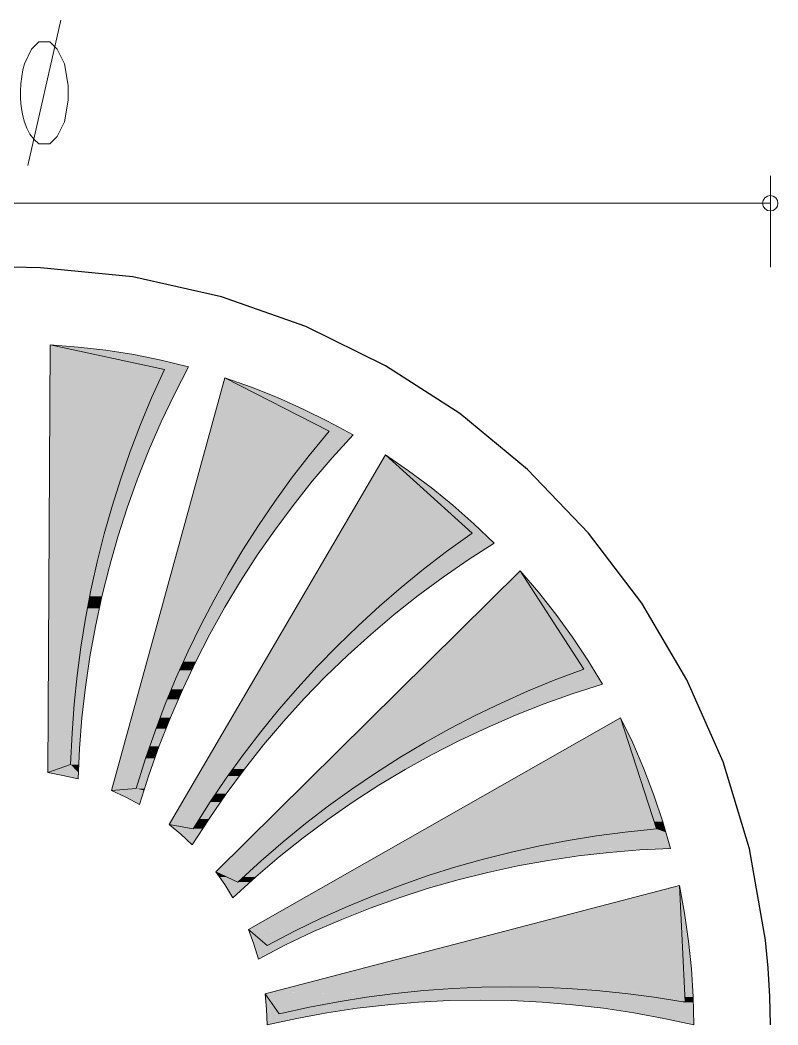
# Model space of a CAD drawing. Extents: x 0 to 244, y -13 to 257.
# Drawn here: x 200.9 to 243.9, y 61.3 to 118.4 of the extents above; entities that cross this region are included whole.
import ezdxf

# ---------------------------------------------------------------- set-up
doc = ezdxf.new("R2010")
doc.units = 0
doc.layers.add('FILL', color=8, linetype='Continuous')
doc.layers.add('GEOMETRY', color=7, linetype='Continuous')

msp = doc.modelspace()

# ---------------------------------------------------------------- hatches: boundary and pattern name
at = {"layer": 'FILL'}
for points in [[(202.608, 99.978), (202.592, 98.585), (209.1, 98.585)], [(203.173, 99.854), (204.2, 99.854), (202.609, 99.977)], [(204.048, 99.672), (205.778, 99.672), (203.174, 99.855)], [(203.174, 99.854), (205.778, 99.671), (204.2, 99.854)], [(205.21, 99.427), (207.353, 99.427), (204.047, 99.672)], [(204.048, 99.672), (207.354, 99.427), (205.777, 99.672)], [(206.681, 99.106), (208.917, 99.106), (205.21, 99.427)], [(205.21, 99.427), (208.916, 99.106), (207.353, 99.427)], [(208.456, 98.723), (210.462, 98.723), (206.68, 99.106)], [(206.68, 99.106), (210.462, 98.723), (208.917, 99.106)], [(202.593, 98.585), (202.593, 96.962), (208.365, 96.962)], [(202.593, 98.585), (209.101, 98.585), (208.365, 96.962)], [(209.1, 98.585), (208.456, 97.177), (209.666, 97.177)], [(209.101, 98.584), (210.385, 98.584), (208.457, 98.723)], [(208.457, 98.723), (210.386, 98.584), (210.463, 98.723)], [(209.1, 98.585), (210.385, 98.585), (209.666, 97.177)], [(212.53, 98.11), (211.703, 95.078), (218.44, 95.078)], [(213.571, 97.574), (214.031, 97.574), (212.53, 98.109)], [(208.365, 96.962), (209.56, 96.962), (208.457, 97.177)], [(208.457, 97.177), (209.56, 96.962), (209.667, 97.177)], [(213.571, 97.574), (215.514, 96.992), (214.031, 97.574)], [(214.719, 96.991), (215.515, 96.991), (213.572, 97.573)], [(202.593, 96.962), (202.577, 95.309), (207.677, 95.309)], [(202.593, 96.962), (208.365, 96.962), (207.677, 95.309)], [(208.365, 96.962), (207.798, 95.6), (208.917, 95.6)], [(208.365, 96.962), (209.559, 96.962), (208.917, 95.6)], [(215.991, 96.334), (216.971, 96.334), (214.72, 96.991)], [(214.72, 96.991), (216.971, 96.334), (215.516, 96.991)], [(217.369, 95.63), (218.394, 95.63), (215.99, 96.335)], [(215.99, 96.334), (218.394, 95.629), (216.97, 96.334)], [(207.676, 95.308), (208.793, 95.308), (207.798, 95.6)], [(207.798, 95.6), (208.793, 95.308), (208.917, 95.6)], [(218.44, 95.077), (219.39, 95.077), (217.369, 95.63)], [(217.369, 95.63), (219.39, 95.077), (218.394, 95.63)], [(202.577, 95.309), (202.577, 93.639), (207.048, 93.639)], [(202.577, 95.309), (207.677, 95.309), (207.048, 93.639)], [(207.676, 95.309), (207.185, 93.991), (208.211, 93.991)], [(207.676, 95.309), (208.793, 95.309), (208.211, 93.991)], [(211.703, 95.077), (211.32, 93.699), (217.307, 93.699)], [(211.703, 95.077), (218.44, 95.077), (217.307, 93.699)], [(218.255, 94.863), (217.306, 93.7), (218.746, 93.7)], [(218.255, 94.862), (219.803, 94.862), (218.44, 95.077)], [(218.255, 94.863), (219.803, 94.863), (218.746, 93.7)], [(218.44, 95.077), (219.803, 94.862), (219.389, 95.077)], [(202.577, 93.639), (202.562, 91.94), (206.467, 91.94)], [(202.577, 93.639), (207.048, 93.639), (206.467, 91.94)], [(206.619, 92.368), (207.568, 92.368), (207.047, 93.639)], [(207.047, 93.638), (208.074, 93.638), (207.185, 93.991)], [(207.047, 93.639), (208.073, 93.639), (207.568, 92.368)], [(207.185, 93.991), (208.074, 93.638), (208.211, 93.991)], [(211.32, 93.699), (210.936, 92.275), (216.22, 92.275)], [(211.32, 93.699), (217.306, 93.699), (216.22, 92.275)], [(217.216, 93.562), (218.624, 93.562), (217.307, 93.7)], [(217.306, 93.699), (218.623, 93.561), (218.746, 93.699)], [(221.64, 93.731), (219.036, 89.274), (226.555, 89.274)], [(222.635, 92.828), (222.956, 92.828), (221.64, 93.731)], [(217.216, 93.562), (216.221, 92.276), (217.522, 92.276)], [(217.216, 93.562), (218.624, 93.562), (217.522, 92.276)], [(223.693, 91.879), (224.228, 91.879), (222.635, 92.827)], [(222.635, 92.827), (224.228, 91.879), (222.956, 92.827)], [(202.562, 91.94), (202.546, 90.24), (205.946, 90.24)], [(202.562, 91.94), (206.466, 91.94), (205.946, 90.24)], [(206.099, 90.729), (206.988, 90.729), (206.467, 91.939)], [(206.467, 91.94), (207.416, 91.94), (206.619, 92.368)], [(206.467, 91.94), (206.988, 90.73), (207.416, 91.94)], [(206.619, 92.368), (207.416, 91.94), (207.568, 92.368)], [(210.937, 92.276), (210.54, 90.821), (215.178, 90.821)], [(210.937, 92.276), (216.22, 92.276), (215.178, 90.821)], [(216.189, 92.229), (215.21, 90.867), (216.404, 90.867)], [(216.189, 92.229), (217.491, 92.229), (216.404, 90.867)], [(216.19, 92.229), (217.492, 92.229), (216.221, 92.276)], [(216.22, 92.275), (217.492, 92.228), (217.521, 92.275)], [(223.692, 91.879), (224.795, 90.866), (225.468, 90.866)], [(223.692, 91.879), (224.228, 91.879), (225.468, 90.866)], [(210.54, 90.821), (210.126, 89.338), (214.184, 89.338)], [(210.54, 90.821), (215.179, 90.821), (214.184, 89.338)], [(215.178, 90.821), (214.275, 89.474), (215.362, 89.474)], [(215.178, 90.821), (216.372, 90.821), (215.362, 89.474)], [(215.179, 90.82), (216.372, 90.82), (215.21, 90.866)], [(215.209, 90.866), (216.372, 90.82), (216.403, 90.866)], [(224.795, 90.866), (225.959, 89.81), (226.663, 89.81)], [(224.795, 90.866), (225.469, 90.866), (226.663, 89.81)], [(202.547, 90.239), (202.547, 88.51), (205.486, 88.51)], [(202.547, 90.239), (205.946, 90.239), (205.486, 88.51)], [(205.639, 89.061), (206.451, 89.061), (205.946, 90.24)], [(205.946, 90.24), (206.451, 89.061), (206.818, 90.24)], [(205.947, 90.24), (206.819, 90.24), (206.099, 90.73)], [(206.099, 90.729), (206.819, 90.239), (206.987, 90.729)], [(226.556, 89.274), (227.229, 89.274), (225.959, 89.81)], [(225.959, 89.81), (227.229, 89.274), (226.663, 89.81)], [(205.487, 88.51), (206.284, 88.51), (205.64, 89.061)], [(205.64, 89.061), (206.283, 88.51), (206.452, 89.061)], [(210.126, 89.337), (209.712, 87.82), (213.234, 87.82)], [(210.126, 89.337), (214.184, 89.337), (213.234, 87.82)], [(213.372, 88.034), (214.368, 88.034), (214.184, 89.337)], [(214.183, 89.337), (215.27, 89.337), (214.275, 89.474)], [(214.183, 89.337), (215.271, 89.337), (214.368, 88.034)], [(214.275, 89.474), (215.27, 89.337), (215.362, 89.474)], [(219.037, 89.274), (218.425, 88.234), (225.1, 88.234)], [(219.037, 89.274), (226.556, 89.274), (225.1, 88.234)], [(225.774, 88.71), (227.812, 88.71), (226.555, 89.274)], [(226.556, 89.274), (227.812, 88.71), (227.228, 89.274)], [(202.547, 88.51), (202.531, 86.765), (205.073, 86.765)], [(202.547, 88.51), (205.486, 88.51), (205.073, 86.765)], [(205.211, 87.393), (205.961, 87.393), (205.485, 88.51)], [(205.486, 88.51), (205.961, 87.393), (206.283, 88.51)], [(225.1, 88.234), (227.059, 88.234), (225.774, 88.709)], [(225.774, 88.709), (227.059, 88.234), (227.811, 88.709)], [(213.234, 87.82), (214.228, 87.82), (213.372, 88.035)], [(213.372, 88.035), (214.228, 87.821), (214.368, 88.035)], [(218.424, 88.234), (217.781, 87.146), (223.693, 87.146)], [(218.424, 88.234), (225.1, 88.234), (223.693, 87.146)], [(224.503, 87.758), (226.342, 87.758), (225.101, 88.233)], [(225.1, 88.234), (226.341, 87.759), (227.06, 88.234)], [(205.073, 86.765), (205.809, 86.765), (205.211, 87.393)], [(205.21, 87.393), (205.809, 86.765), (205.961, 87.393)], [(209.712, 87.821), (209.284, 86.273), (212.346, 86.273)], [(209.712, 87.821), (213.234, 87.821), (212.346, 86.273)], [(212.514, 86.563), (213.419, 86.563), (213.234, 87.82)], [(213.234, 87.82), (213.419, 86.563), (214.229, 87.82)], [(223.692, 87.146), (225.438, 87.146), (224.504, 87.759)], [(224.504, 87.759), (225.438, 87.146), (226.342, 87.759)], [(202.531, 86.765), (202.516, 85.019), (204.705, 85.019)], [(202.531, 86.765), (205.073, 86.765), (204.705, 85.019)], [(204.844, 85.692), (205.548, 85.692), (205.073, 86.765)], [(205.073, 86.765), (205.548, 85.692), (205.808, 86.765)], [(217.782, 87.146), (217.124, 86.014), (222.314, 86.014)], [(217.782, 87.146), (223.692, 87.146), (222.314, 86.014)], [(222.314, 86.013), (223.859, 86.013), (223.247, 86.778)], [(223.247, 86.778), (223.859, 86.013), (224.9, 86.778)], [(223.248, 86.779), (224.901, 86.779), (223.692, 87.145)], [(229.297, 87.146), (223.647, 81.559), (232.895, 81.559)], [(223.692, 87.145), (224.902, 86.779), (225.437, 87.145)], [(229.297, 87.146), (230.078, 85.923), (230.338, 85.923)], [(209.284, 86.273), (208.855, 84.713), (211.489, 84.713)], [(209.284, 86.273), (212.346, 86.273), (211.489, 84.713)], [(211.688, 85.063), (212.514, 85.063), (212.346, 86.273)], [(212.346, 86.272), (213.25, 86.272), (212.514, 86.564)], [(212.346, 86.272), (212.514, 85.062), (213.25, 86.272)], [(212.514, 86.564), (213.249, 86.272), (213.418, 86.564)], [(204.705, 85.019), (205.394, 85.019), (204.844, 85.692)], [(204.843, 85.692), (205.394, 85.019), (205.547, 85.692)], [(217.124, 86.014), (216.435, 84.835), (220.967, 84.835)], [(217.124, 86.014), (222.314, 86.014), (220.967, 84.835)], [(220.967, 84.835), (222.36, 84.835), (221.993, 85.738)], [(221.993, 85.738), (223.494, 85.738), (222.314, 86.014)], [(221.993, 85.738), (222.36, 84.835), (223.494, 85.738)], [(222.314, 86.014), (223.494, 85.738), (223.86, 86.014)], [(230.078, 85.923), (230.889, 84.682), (231.318, 84.682)], [(230.078, 85.923), (230.338, 85.923), (231.318, 84.682)], [(211.489, 84.713), (212.316, 84.713), (211.687, 85.063)], [(211.687, 85.063), (212.316, 84.713), (212.514, 85.063)], [(202.516, 85.019), (202.516, 83.257), (204.414, 83.257)], [(202.516, 85.019), (204.704, 85.019), (204.414, 83.257)], [(204.537, 83.992), (205.18, 83.992), (204.704, 85.019)], [(204.705, 85.019), (205.181, 83.992), (205.394, 85.019)], [(208.855, 84.713), (208.426, 83.104), (210.692, 83.104)], [(208.855, 84.713), (211.489, 84.713), (210.692, 83.104)], [(210.906, 83.549), (211.671, 83.549), (211.488, 84.713)], [(211.489, 84.713), (211.672, 83.549), (212.316, 84.713)], [(216.434, 84.835), (215.714, 83.608), (219.65, 83.608)], [(216.434, 84.835), (220.966, 84.835), (219.65, 83.608)], [(220.767, 84.65), (219.65, 83.609), (220.905, 83.609)], [(220.767, 84.65), (222.13, 84.65), (220.905, 83.609)], [(220.768, 84.649), (222.131, 84.649), (220.967, 84.835)], [(220.967, 84.835), (222.131, 84.649), (222.361, 84.835)], [(230.888, 84.682), (231.715, 83.381), (232.251, 83.381)], [(230.888, 84.682), (231.318, 84.682), (232.251, 83.381)], [(204.415, 83.257), (205.042, 83.257), (204.537, 83.991)], [(204.537, 83.992), (205.042, 83.258), (205.18, 83.992)], [(210.692, 83.104), (211.442, 83.104), (210.906, 83.549)], [(210.906, 83.549), (211.441, 83.104), (211.671, 83.549)], [(215.714, 83.609), (214.98, 82.354), (218.394, 82.354)], [(215.714, 83.609), (219.65, 83.609), (218.394, 82.354)], [(219.574, 83.518), (218.394, 82.354), (219.512, 82.354)], [(219.574, 83.518), (220.798, 83.518), (219.512, 82.354)], [(219.574, 83.518), (220.796, 83.518), (219.65, 83.609)], [(219.65, 83.608), (220.797, 83.517), (220.905, 83.608)], [(231.716, 83.381), (232.573, 82.062), (233.14, 82.062)], [(231.716, 83.381), (232.252, 83.381), (233.14, 82.062)], [(202.516, 83.257), (202.5, 81.482), (204.169, 81.482)], [(202.516, 83.257), (204.414, 83.257), (204.169, 81.482)], [(204.275, 82.262), (204.857, 82.262), (204.415, 83.257)], [(204.415, 83.257), (204.858, 82.262), (205.042, 83.257)], [(208.426, 83.104), (207.966, 81.482), (209.942, 81.482)], [(208.426, 83.104), (210.692, 83.104), (209.942, 81.482)], [(210.171, 81.988), (210.876, 81.988), (210.692, 83.104)], [(210.692, 83.104), (210.876, 81.988), (211.442, 83.104)], [(204.17, 81.482), (204.751, 81.482), (204.276, 82.262)], [(204.276, 82.262), (204.751, 81.482), (204.858, 82.262)], [(214.98, 82.354), (214.213, 81.054), (217.169, 81.054)], [(214.98, 82.354), (218.394, 82.354), (217.169, 81.054)], [(218.394, 82.354), (217.246, 81.144), (218.241, 81.144)], [(218.394, 82.354), (219.497, 82.354), (218.241, 81.144)], [(218.394, 82.354), (219.497, 82.354)], [(218.394, 82.354), (219.497, 82.354), (219.511, 82.354)], [(209.943, 81.482), (210.632, 81.482), (210.172, 81.988)], [(210.171, 81.988), (210.632, 81.482), (210.876, 81.988)], [(232.893, 81.559), (233.429, 81.559), (232.573, 82.061)], [(232.573, 82.061), (233.43, 81.559), (233.139, 82.061)], [(202.501, 81.482), (202.485, 79.705), (203.971, 79.705)], [(202.501, 81.482), (204.17, 81.482), (203.971, 79.705)], [(204.063, 80.531), (204.614, 80.531), (204.17, 81.481)], [(204.17, 81.482), (204.614, 80.532), (204.751, 81.482)], [(207.966, 81.482), (207.522, 79.843), (209.253, 79.843)], [(207.966, 81.482), (209.942, 81.482), (209.253, 79.843)], [(209.498, 80.409), (210.126, 80.409), (209.942, 81.482)], [(209.942, 81.482), (210.126, 80.409), (210.631, 81.482)], [(217.17, 81.053), (218.165, 81.053), (217.247, 81.143)], [(217.246, 81.143), (218.165, 81.053), (218.241, 81.143)], [(223.018, 80.93), (231.225, 80.93), (223.646, 81.559)], [(223.646, 81.559), (231.225, 80.93), (232.894, 81.559)], [(231.225, 80.93), (233.813, 80.93), (232.895, 81.559)], [(232.894, 81.559), (233.812, 80.93), (233.429, 81.559)], [(203.97, 79.704), (204.521, 79.704), (204.062, 80.531)], [(204.062, 80.531), (204.521, 79.704), (204.614, 80.531)], [(214.214, 81.054), (213.434, 79.72), (215.976, 79.72)], [(214.214, 81.054), (217.17, 81.054), (215.976, 79.72)], [(217.17, 81.054), (216.129, 79.89), (217.032, 79.89)], [(217.17, 81.054), (218.165, 81.054), (217.032, 79.89)], [(222.314, 80.24), (229.573, 80.24), (223.02, 80.93)], [(223.02, 80.93), (229.573, 80.24), (231.225, 80.93)], [(229.572, 80.24), (232.557, 80.24), (230.659, 80.701)], [(230.659, 80.701), (233.966, 80.701), (231.225, 80.93)], [(230.659, 80.701), (232.557, 80.24), (233.967, 80.701)], [(231.225, 80.93), (233.966, 80.701), (233.813, 80.93)], [(209.253, 79.844), (209.88, 79.844), (209.498, 80.408)], [(209.498, 80.408), (209.881, 79.844), (210.125, 80.408)], [(221.579, 79.507), (227.948, 79.507), (222.314, 80.24)], [(222.314, 80.24), (227.948, 79.507), (229.573, 80.24)], [(228.104, 79.584), (230.66, 79.584), (229.388, 80.165)], [(229.388, 80.164), (232.298, 80.164), (229.572, 80.24)], [(229.388, 80.164), (230.66, 79.583), (232.298, 80.164)], [(229.572, 80.24), (232.298, 80.164), (232.557, 80.24)], [(202.485, 79.704), (202.469, 77.929), (203.847, 77.929)], [(202.485, 79.704), (203.97, 79.704), (203.847, 77.929)], [(203.908, 78.802), (204.415, 78.802), (203.97, 79.704)], [(203.97, 79.704), (204.415, 78.802), (204.521, 79.704)], [(207.522, 79.843), (207.062, 78.174), (208.61, 78.174)], [(207.522, 79.843), (209.253, 79.843), (208.61, 78.174)], [(208.855, 78.802), (209.437, 78.802), (209.253, 79.843)], [(209.253, 79.843), (209.438, 78.802), (209.88, 79.843)], [(213.433, 79.72), (212.637, 78.342), (214.841, 78.342)], [(213.433, 79.72), (215.975, 79.72), (214.841, 78.342)], [(215.04, 78.587), (215.868, 78.587), (215.975, 79.719)], [(215.975, 79.72), (216.878, 79.72), (215.868, 78.587)], [(215.975, 79.72), (216.879, 79.72), (216.128, 79.89)], [(216.128, 79.89), (216.879, 79.72), (217.032, 79.89)], [(220.783, 78.726), (226.341, 78.726), (221.579, 79.507)], [(221.579, 79.507), (226.342, 78.726), (227.948, 79.507)], [(226.785, 78.939), (229.019, 78.939), (227.948, 79.507)], [(227.948, 79.507), (230.475, 79.507), (228.103, 79.583)], [(227.948, 79.507), (229.019, 78.939), (230.475, 79.507)], [(228.103, 79.584), (230.475, 79.508), (230.659, 79.584)], [(203.847, 77.929), (204.338, 77.929), (203.909, 78.802)], [(203.909, 78.802), (204.338, 77.929), (204.415, 78.802)], [(208.611, 78.174), (209.192, 78.174), (208.856, 78.801)], [(208.855, 78.802), (209.192, 78.175), (209.436, 78.802)], [(234.992, 78.785), (223.891, 72.477), (237.029, 72.477)], [(226.341, 78.726), (228.53, 78.726), (226.785, 78.938)], [(226.785, 78.938), (228.53, 78.726), (229.019, 78.938)], [(235.452, 77.362), (235.681, 77.362), (234.992, 78.785)], [(212.637, 78.342), (211.81, 76.934), (213.74, 76.934)], [(212.637, 78.342), (214.841, 78.342), (213.74, 76.934)], [(213.984, 77.255), (214.736, 77.255), (214.841, 78.341)], [(214.841, 78.342), (214.735, 77.256), (215.653, 78.342)], [(214.841, 78.343), (215.654, 78.343), (215.041, 78.588)], [(215.041, 78.587), (215.654, 78.342), (215.867, 78.587)], [(219.925, 77.883), (224.763, 77.883), (220.783, 78.726)], [(220.783, 78.726), (224.763, 77.883), (226.341, 78.726)], [(224.764, 77.884), (226.646, 77.884), (225.453, 78.251)], [(225.452, 78.251), (227.428, 78.251), (226.341, 78.726)], [(225.453, 78.251), (226.646, 77.884), (227.429, 78.251)], [(226.341, 78.726), (227.428, 78.251), (228.53, 78.726)], [(202.469, 77.929), (202.469, 76.137), (203.771, 76.137)], [(202.469, 77.929), (203.847, 77.929), (203.771, 76.137)], [(203.801, 77.057), (204.276, 77.057), (203.847, 77.928)], [(203.847, 77.929), (204.276, 77.058), (204.338, 77.929)], [(207.062, 78.174), (206.603, 76.489), (208.028, 76.489)], [(207.062, 78.174), (208.61, 78.174), (208.028, 76.489)], [(208.257, 77.178), (208.794, 77.178), (208.61, 78.174)], [(208.61, 78.174), (208.795, 77.178), (209.192, 78.174)], [(219.022, 76.994), (223.218, 76.994), (219.926, 77.882)], [(219.925, 77.883), (223.217, 76.995), (224.763, 77.883)], [(224.107, 77.5), (225.851, 77.5), (224.764, 77.883)], [(224.764, 77.883), (225.851, 77.5), (226.648, 77.883)], [(208.028, 76.49), (208.547, 76.49), (208.258, 77.178)], [(208.258, 77.178), (208.548, 76.49), (208.793, 77.178)], [(213.74, 76.934), (214.474, 76.934), (213.985, 77.255)], [(213.984, 77.255), (214.475, 76.934), (214.736, 77.255)], [(223.217, 76.994), (224.857, 76.994), (224.106, 77.5)], [(224.106, 77.5), (224.857, 76.994), (225.851, 77.5)], [(235.452, 77.362), (236.309, 75.892), (235.681, 77.362)], [(235.927, 75.893), (236.31, 75.893), (235.453, 77.363)], [(203.771, 76.137), (204.23, 76.137), (203.801, 77.057)], [(203.801, 77.056), (204.23, 76.136), (204.276, 77.056)], [(206.603, 76.489), (206.128, 74.774), (207.492, 74.774)], [(206.603, 76.489), (208.028, 76.489), (207.492, 74.774)], [(207.722, 75.542), (208.212, 75.542), (208.028, 76.49)], [(208.028, 76.489), (208.212, 75.541), (208.547, 76.489)], [(211.81, 76.934), (210.952, 75.479), (212.682, 75.479)], [(211.81, 76.934), (213.74, 76.934), (212.682, 75.479)], [(212.974, 75.893), (213.646, 75.893), (213.74, 76.934)], [(213.74, 76.934), (213.646, 75.893), (214.474, 76.934)], [(218.073, 76.06), (221.687, 76.06), (219.022, 76.994)], [(219.022, 76.994), (221.687, 76.06), (223.217, 76.994)], [(221.686, 76.06), (223.126, 76.06), (222.742, 76.704)], [(222.742, 76.705), (224.29, 76.705), (223.218, 76.995)], [(222.742, 76.705), (223.126, 76.061), (224.29, 76.705)], [(223.218, 76.994), (224.29, 76.704), (224.856, 76.994)], [(202.469, 75.678), (202.469, 76.137)], [(202.469, 76.137), (202.469, 75.678), (203.771, 76.137)], [(202.469, 75.678), (204.214, 75.678), (203.771, 76.137)], [(203.771, 76.137), (204.214, 75.678), (204.23, 76.137)], [(217.077, 75.065), (220.201, 75.065), (218.073, 76.061)], [(218.073, 76.061), (220.201, 75.065), (221.686, 76.061)], [(221.394, 75.863), (222.758, 75.863), (221.687, 76.061)], [(221.688, 76.061), (222.759, 75.863), (223.125, 76.061)], [(203.327, 75.525), (204.2, 75.525), (202.469, 75.678)], [(202.469, 75.678), (204.2, 75.525), (204.214, 75.678)], [(203.327, 75.525), (204.2, 75.326), (204.2, 75.525)], [(207.492, 74.774), (207.966, 74.774), (207.722, 75.541)], [(207.722, 75.541), (207.966, 74.774), (208.211, 75.541)], [(210.952, 75.479), (210.096, 74.01), (211.687, 74.01)], [(210.952, 75.479), (212.682, 75.479), (211.687, 74.01)], [(212.008, 74.482), (212.607, 74.482), (212.682, 75.478)], [(212.682, 75.479), (212.606, 74.483), (213.356, 75.479)], [(212.682, 75.479), (213.356, 75.479), (212.974, 75.893)], [(212.975, 75.893), (213.357, 75.479), (213.647, 75.893)], [(220.201, 75.065), (221.456, 75.065), (221.394, 75.862)], [(221.394, 75.862), (221.456, 75.065), (222.758, 75.862)], [(236.402, 74.407), (236.875, 74.407), (235.927, 75.893)], [(235.927, 75.893), (236.876, 74.407), (236.31, 75.893)], [(217.077, 75.065), (216.036, 74.04), (218.747, 74.04)], [(217.077, 75.065), (220.201, 75.065), (218.747, 74.04)], [(218.746, 74.04), (219.833, 74.04), (220.047, 74.959)], [(220.048, 74.959), (219.834, 74.04), (221.274, 74.959)], [(220.048, 74.959), (221.273, 74.959), (220.201, 75.065)], [(220.201, 75.065), (221.273, 74.959), (221.457, 75.065)], [(206.128, 74.775), (206.098, 74.669), (207.492, 74.775)], [(206.098, 74.669), (207.936, 74.669), (207.492, 74.775)], [(206.099, 74.669), (206.129, 74.775)], [(206.099, 74.668), (207.813, 74.285), (207.937, 74.668)], [(206.911, 74.284), (207.813, 74.284), (206.099, 74.667)], [(206.91, 74.284), (207.677, 73.87), (207.812, 74.284)], [(207.492, 74.775), (207.936, 74.669), (207.967, 74.775)], [(211.688, 74.01), (212.285, 74.01), (212.008, 74.483)], [(212.008, 74.482), (212.284, 74.009), (212.607, 74.482)], [(236.891, 72.891), (237.381, 72.891), (236.4, 74.407)], [(236.401, 74.407), (237.381, 72.891), (236.876, 74.407)], [(210.095, 74.01), (209.36, 72.739), (210.875, 72.739)], [(210.095, 74.01), (211.687, 74.01), (210.875, 72.739)], [(211.075, 73.044), (211.627, 73.044), (211.687, 74.01)], [(211.687, 74.01), (211.627, 73.044), (212.286, 74.01)], [(216.036, 74.039), (214.949, 72.952), (217.322, 72.952)], [(216.036, 74.039), (218.747, 74.039), (217.322, 72.952)], [(217.399, 73.015), (218.362, 73.015), (218.716, 74.01)], [(218.716, 74.01), (218.362, 73.015), (219.804, 74.01)], [(218.716, 74.01), (219.804, 74.01), (218.747, 74.04)], [(218.746, 74.04), (219.803, 74.01), (219.833, 74.04)], [(209.36, 72.738), (210.722, 72.493), (210.876, 72.738)], [(209.651, 72.493), (210.722, 72.493), (209.36, 72.738)], [(210.034, 72.187), (211.059, 72.187), (209.651, 72.494)], [(209.651, 72.493), (211.06, 72.186), (211.274, 72.493)], [(210.722, 72.493), (211.274, 72.493), (211.075, 73.044)], [(211.075, 73.044), (211.274, 72.493), (211.627, 73.044)], [(214.949, 72.952), (213.816, 71.836), (215.928, 71.836)], [(214.949, 72.952), (217.322, 72.952), (215.928, 71.836)], [(216.097, 71.973), (216.97, 71.973), (217.323, 72.952)], [(217.323, 72.952), (216.97, 71.973), (218.287, 72.952)], [(217.322, 72.952), (218.288, 72.952), (217.399, 73.014)], [(217.399, 73.015), (218.287, 72.953), (218.363, 73.015)], [(237.029, 72.478), (237.503, 72.478), (236.891, 72.892)], [(236.891, 72.892), (237.503, 72.478), (237.381, 72.892)], [(210.034, 72.187), (210.678, 71.575), (211.059, 72.187)], [(215.929, 71.836), (216.787, 71.836), (216.098, 71.975)], [(216.098, 71.974), (216.787, 71.835), (216.971, 71.974)], [(222.666, 71.773), (231.715, 71.773), (223.172, 72.065)], [(223.172, 72.065), (233.477, 72.065), (223.585, 72.295)], [(223.172, 72.065), (231.716, 71.773), (233.477, 72.065)], [(223.584, 72.295), (235.253, 72.295), (223.892, 72.479)], [(223.585, 72.295), (233.477, 72.065), (235.253, 72.295)], [(223.892, 72.478), (235.253, 72.294), (237.029, 72.478)], [(231.715, 71.773), (237.702, 71.773), (233.475, 72.065)], [(233.476, 72.065), (237.702, 71.773), (237.625, 72.065)], [(233.477, 72.065), (237.626, 72.065), (235.253, 72.295)], [(235.252, 72.295), (237.625, 72.065), (237.549, 72.295)], [(235.253, 72.295), (237.55, 72.295), (237.029, 72.479)], [(237.029, 72.478), (237.55, 72.294), (237.504, 72.478)], [(213.816, 71.836), (212.622, 70.672), (214.582, 70.672)], [(213.816, 71.836), (215.928, 71.836), (214.582, 70.672)], [(214.826, 70.886), (215.591, 70.886), (215.928, 71.836)], [(215.929, 71.836), (215.592, 70.886), (216.787, 71.836)], [(221.349, 71.023), (228.209, 71.023), (222.053, 71.422)], [(222.053, 71.422), (228.209, 71.023), (229.954, 71.422)], [(222.054, 71.421), (229.955, 71.421), (222.666, 71.774)], [(222.666, 71.773), (229.955, 71.42), (231.715, 71.773)], [(229.311, 71.283), (236.08, 71.283), (229.664, 71.36)], [(229.663, 71.36), (237.824, 71.36), (229.955, 71.421)], [(229.663, 71.36), (236.079, 71.283), (237.824, 71.36)], [(229.954, 71.421), (237.809, 71.421), (231.715, 71.774)], [(229.955, 71.422), (237.825, 71.361), (237.808, 71.422)], [(231.715, 71.773), (237.809, 71.42), (237.701, 71.773)], [(214.582, 70.672), (215.348, 70.672), (214.827, 70.886)], [(214.827, 70.886), (215.348, 70.672), (215.592, 70.886)], [(220.537, 70.564), (226.495, 70.564), (221.349, 71.023)], [(221.349, 71.023), (226.495, 70.564), (228.209, 71.023)], [(226.937, 70.686), (230.874, 70.686), (227.902, 70.946)], [(227.901, 70.946), (232.604, 70.946), (228.21, 71.023)], [(227.902, 70.946), (230.874, 70.686), (232.603, 70.946)], [(228.21, 71.023), (233.338, 71.023), (228.715, 71.146)], [(228.21, 71.023), (232.604, 70.946), (233.338, 71.023)], [(228.714, 71.145), (234.349, 71.145), (229.313, 71.282)], [(228.715, 71.146), (233.338, 71.023), (234.35, 71.146)], [(229.312, 71.282), (234.348, 71.145), (236.08, 71.282)], [(212.009, 70.043), (213.908, 70.043), (212.622, 70.672)], [(212.622, 70.672), (213.908, 70.043), (214.582, 70.672)], [(213.587, 69.753), (214.275, 69.753), (214.582, 70.672)], [(214.582, 70.672), (214.274, 69.753), (215.348, 70.672)], [(219.65, 70.059), (224.78, 70.059), (220.537, 70.564)], [(220.537, 70.564), (224.78, 70.059), (226.494, 70.564)], [(224.78, 70.059), (227.673, 70.059), (225.851, 70.381)], [(225.851, 70.38), (229.158, 70.38), (226.494, 70.564)], [(225.851, 70.381), (227.673, 70.059), (229.159, 70.381)], [(226.495, 70.564), (230.214, 70.564), (226.937, 70.687)], [(226.495, 70.564), (229.159, 70.38), (230.215, 70.564)], [(226.937, 70.687), (230.214, 70.564), (230.874, 70.687)], [(212.008, 70.043), (213.264, 69.462), (213.907, 70.043)], [(212.209, 69.753), (212.637, 69.753), (212.008, 70.043)], [(212.424, 69.462), (213.265, 69.462), (212.209, 69.753)], [(212.209, 69.753), (213.265, 69.462), (212.638, 69.753)], [(213.265, 69.462), (213.938, 69.462), (213.587, 69.753)], [(213.587, 69.753), (213.938, 69.462), (214.275, 69.753)], [(218.655, 69.493), (223.08, 69.493), (219.65, 70.059)], [(219.65, 70.059), (223.08, 69.493), (224.78, 70.059)], [(223.371, 69.584), (225.76, 69.584), (224.642, 70.013)], [(224.641, 70.013), (227.46, 70.013), (224.78, 70.059)], [(224.641, 70.013), (225.759, 69.584), (227.459, 70.013)], [(224.78, 70.059), (227.46, 70.013), (227.674, 70.059)], [(212.515, 69.322), (213.801, 69.322), (212.424, 69.462)], [(212.424, 69.462), (213.801, 69.322), (213.938, 69.462)], [(212.514, 69.323), (212.974, 68.572), (213.8, 69.323)], [(238.331, 69.263), (216.358, 63.521), (238.622, 63.521)], [(217.567, 68.864), (221.411, 68.864), (218.654, 69.492)], [(218.655, 69.492), (221.412, 68.864), (223.08, 69.492)], [(221.41, 68.864), (223.34, 68.864), (222.038, 69.109)], [(222.039, 69.109), (224.075, 69.109), (223.08, 69.492)], [(222.039, 69.109), (223.34, 68.864), (224.075, 69.109)], [(223.08, 69.492), (225.423, 69.492), (223.371, 69.584)], [(223.08, 69.492), (224.075, 69.109), (225.423, 69.492)], [(223.371, 69.584), (225.423, 69.492), (225.76, 69.584)], [(238.407, 67.686), (238.622, 67.686), (238.331, 69.263)], [(216.373, 68.19), (219.756, 68.19), (217.567, 68.864)], [(217.567, 68.864), (219.756, 68.19), (221.411, 68.864)], [(219.756, 68.19), (221.38, 68.19), (220.675, 68.573)], [(220.675, 68.572), (221.38, 68.189), (222.421, 68.572)], [(220.676, 68.572), (222.422, 68.572), (221.41, 68.864)], [(221.41, 68.864), (222.422, 68.572), (223.34, 68.864)], [(215.101, 67.471), (218.118, 67.471), (216.373, 68.19)], [(216.373, 68.19), (218.118, 67.471), (219.756, 68.19)], [(218.119, 67.471), (219.496, 67.471), (219.267, 67.977)], [(219.267, 67.976), (220.768, 67.976), (219.757, 68.189)], [(219.267, 67.976), (219.496, 67.47), (220.767, 67.976)], [(219.756, 68.19), (220.768, 67.977), (221.38, 68.19)], [(213.862, 66.767), (216.648, 66.767), (215.103, 67.471)], [(215.103, 67.471), (216.648, 66.767), (218.119, 67.471)], [(217.843, 67.333), (219.144, 67.333), (218.119, 67.471)], [(218.119, 67.471), (219.144, 67.333), (219.497, 67.471)], [(238.482, 66.108), (238.85, 66.108), (238.406, 67.686)], [(238.407, 67.686), (238.851, 66.108), (238.622, 67.686)], [(216.511, 66.689), (217.675, 66.689), (217.843, 67.332)], [(217.843, 67.333), (217.675, 66.69), (219.144, 67.333)], [(213.862, 66.767), (216.51, 66.691), (216.648, 66.767)], [(213.937, 66.69), (216.51, 66.69), (213.862, 66.766)], [(213.892, 66.69), (213.937, 66.69), (213.862, 66.766)], [(214.167, 65.939), (214.841, 65.939), (213.893, 66.69)], [(213.893, 66.689), (214.842, 65.938), (213.938, 66.689)], [(213.937, 66.689), (214.918, 65.862), (216.51, 66.689)], [(214.965, 65.894), (215.976, 65.894), (216.404, 66.644)], [(216.404, 66.643), (215.976, 65.893), (217.552, 66.643)], [(216.405, 66.643), (217.552, 66.643), (216.511, 66.689)], [(216.511, 66.689), (217.552, 66.643), (217.675, 66.689)], [(214.168, 65.939), (214.919, 65.863), (214.841, 65.939)], [(214.183, 65.862), (214.918, 65.862), (214.168, 65.938)], [(214.183, 65.862), (214.428, 65.083), (215.928, 65.862)], [(214.919, 65.863), (215.929, 65.863), (214.965, 65.894)], [(214.965, 65.894), (215.929, 65.863), (215.976, 65.894)], [(238.483, 66.108), (239.018, 64.53), (238.851, 66.108)], [(238.56, 64.53), (239.019, 64.53), (238.484, 66.108)], [(238.636, 62.937), (239.11, 62.937), (238.559, 64.53)], [(238.56, 64.53), (239.111, 62.937), (239.019, 64.53)], [(215.76, 63.352), (224.412, 63.352), (216.174, 63.46)], [(216.174, 63.46), (226.203, 63.46), (216.358, 63.52)], [(216.174, 63.46), (224.412, 63.352), (226.202, 63.46)], [(216.358, 63.52), (226.203, 63.46), (227.995, 63.52)], [(224.411, 63.351), (232.94, 63.351), (225.928, 63.444)], [(225.928, 63.443), (231.56, 63.443), (226.202, 63.46)], [(225.928, 63.444), (232.94, 63.351), (231.562, 63.444)], [(226.203, 63.46), (231.087, 63.46), (227.796, 63.506)], [(226.203, 63.46), (231.561, 63.443), (231.088, 63.46)], [(227.796, 63.506), (229.77, 63.506), (227.995, 63.52)], [(227.796, 63.506), (231.087, 63.46), (229.771, 63.506)], [(229.77, 63.506), (238.622, 63.506), (227.995, 63.52)], [(227.995, 63.52), (238.622, 63.506), (238.622, 63.52)], [(229.771, 63.506), (238.622, 63.444), (238.622, 63.506)], [(231.562, 63.444), (238.623, 63.444), (229.772, 63.506)], [(233.338, 63.321), (238.622, 63.321), (231.562, 63.444)], [(231.562, 63.444), (238.622, 63.321), (238.622, 63.444)], [(214.812, 63.106), (221.978, 63.106), (215.118, 63.183)], [(214.903, 62.969), (220.859, 62.969), (214.812, 63.107)], [(214.812, 63.106), (220.859, 62.968), (221.977, 63.106)], [(214.887, 62.234), (215.424, 62.234), (214.812, 63.106)], [(215.424, 62.234), (214.812, 63.106)], [(214.903, 62.969), (219.098, 62.695), (220.858, 62.969)], [(215.102, 62.694), (219.098, 62.694), (214.903, 62.968)], [(215.118, 63.184), (222.636, 63.184), (215.761, 63.352)], [(215.118, 63.184), (221.978, 63.107), (222.636, 63.184)], [(215.76, 63.352), (222.635, 63.184), (224.411, 63.352)], [(219.496, 62.756), (237.901, 62.756), (220.553, 62.923)], [(220.553, 62.923), (236.892, 62.923), (220.859, 62.969)], [(220.554, 62.923), (237.901, 62.756), (236.892, 62.923)], [(220.859, 62.969), (236.523, 62.969), (222.329, 63.154)], [(220.859, 62.969), (236.892, 62.923), (236.523, 62.969)], [(222.328, 63.154), (235.13, 63.154), (222.635, 63.184)], [(222.328, 63.153), (236.523, 62.968), (235.13, 63.153)], [(222.635, 63.184), (234.731, 63.184), (224.121, 63.321)], [(222.635, 63.184), (235.13, 63.154), (234.732, 63.184)], [(224.121, 63.321), (233.339, 63.321), (224.412, 63.353)], [(224.121, 63.321), (234.731, 63.184), (233.339, 63.321)], [(224.412, 63.352), (233.339, 63.32), (232.939, 63.352)], [(233.339, 63.321), (238.636, 63.154), (238.622, 63.321)], [(235.131, 63.153), (238.637, 63.153), (233.339, 63.32)], [(236.891, 62.924), (238.651, 62.924), (235.131, 63.154)], [(235.131, 63.153), (238.652, 62.923), (238.637, 63.153)], [(238.299, 62.694), (238.651, 62.694), (236.891, 62.923)], [(236.891, 62.923), (238.65, 62.694), (238.65, 62.923)], [(238.636, 62.938), (239.126, 62.632), (239.111, 62.938)], [(238.652, 62.632), (239.126, 62.632), (238.637, 62.938)], [(214.903, 61.974), (215.607, 61.974), (214.887, 62.234)], [(214.887, 62.234), (215.607, 61.974), (215.424, 62.234)], [(215.332, 62.357), (217.337, 62.357), (215.103, 62.694)], [(215.103, 62.693), (217.337, 62.356), (219.098, 62.693)], [(215.332, 62.357), (215.606, 61.975), (217.338, 62.357)], [(215.898, 62.035), (218.333, 62.035), (217.063, 62.297)], [(217.062, 62.296), (220.062, 62.296), (217.337, 62.356)], [(217.062, 62.297), (218.333, 62.035), (220.062, 62.297)], [(217.338, 62.357), (220.615, 62.357), (218.073, 62.495)], [(217.338, 62.357), (220.062, 62.297), (220.615, 62.357)], [(218.073, 62.494), (221.794, 62.494), (218.823, 62.632)], [(218.073, 62.494), (220.615, 62.356), (221.794, 62.494)], [(218.823, 62.631), (223.538, 62.631), (219.098, 62.693)], [(218.823, 62.632), (221.794, 62.494), (223.539, 62.632)], [(219.098, 62.693), (223.538, 62.631), (224.58, 62.693)], [(219.099, 62.694), (224.581, 62.694), (219.328, 62.725)], [(219.328, 62.725), (225.284, 62.725), (219.497, 62.756)], [(219.328, 62.725), (224.581, 62.694), (225.284, 62.725)], [(219.497, 62.756), (225.284, 62.725), (227.03, 62.756)], [(228.776, 62.725), (238.086, 62.725), (227.03, 62.756)], [(227.03, 62.756), (238.086, 62.725), (237.901, 62.756)], [(230.521, 62.632), (238.605, 62.632), (228.776, 62.725)], [(228.776, 62.725), (238.605, 62.632), (238.086, 62.725)], [(230.521, 62.632), (238.651, 62.632)], [(230.521, 62.632), (238.651, 62.632)], [(232.266, 62.494), (239.127, 62.494), (230.613, 62.632)], [(230.613, 62.632), (239.127, 62.494), (239.127, 62.632)], [(233.996, 62.297), (239.126, 62.297), (232.266, 62.494)], [(232.266, 62.494), (239.126, 62.297), (239.126, 62.494)], [(235.727, 62.035), (239.127, 62.035), (233.997, 62.297)], [(233.997, 62.297), (239.127, 62.035), (239.127, 62.297)], [(238.3, 62.693), (238.652, 62.631), (238.652, 62.693)], [(238.651, 62.632), (239.127, 62.632)], [(238.651, 62.632), (239.127, 62.632)], [(214.903, 61.714), (216.617, 61.714), (214.903, 61.975)], [(214.903, 61.975), (216.617, 61.714), (217.979, 61.975)], [(214.903, 61.714), (214.918, 61.347), (216.617, 61.714)], [(214.919, 61.347), (214.904, 61.714)], [(215.607, 61.974), (217.98, 61.974), (215.898, 62.035)], [(215.898, 62.035), (217.981, 61.974), (218.334, 62.035)], [(237.442, 61.714), (239.142, 61.714), (235.728, 62.035)], [(235.729, 62.035), (239.143, 61.714), (239.127, 62.035)], [(239.142, 61.347), (237.442, 61.714)], [(237.442, 61.714), (239.142, 61.347), (239.142, 61.714)]]:
    msp.add_hatch(color=7, dxfattribs=at).paths.add_polyline_path(points)

# ---------------------------------------------------------------- linework, layer by layer
at = {"layer": 'GEOMETRY', "lineweight": 13}
for points in [[(203.208, 118.428), (201.349, 110.159)], [(243.491, 104.389), (243.491, 109.577)], [(157.407, 108.03), (243.49, 108.03)]]:
    msp.add_lwpolyline(points, dxfattribs=at)
for points in [[(201.969, 117.189), (201.555, 116.775), (201.141, 115.949), (201.058, 115.604), (200.992, 115.224), (200.947, 114.816), (200.924, 114.39), (200.928, 113.954), (200.962, 113.518), (201.029, 113.091), (201.132, 112.681), (201.274, 112.298), (201.459, 111.951), (201.69, 111.648), (201.969, 111.399), (202.587, 111.399), (203.002, 111.814), (203.415, 112.641), (203.623, 113.88), (203.623, 114.709), (203.415, 115.949), (203.002, 116.775), (202.587, 117.189), (201.969, 117.189)], [(243.92, 108.03), (243.889, 108.184), (243.797, 108.34), (243.659, 108.43), (243.49, 108.461), (243.322, 108.43), (243.185, 108.34), (243.092, 108.184), (243.047, 108.03), (243.092, 107.863), (243.185, 107.725), (243.322, 107.618), (243.49, 107.588), (243.659, 107.618), (243.797, 107.725), (243.889, 107.863), (243.92, 108.03)]]:
    msp.add_lwpolyline(points, close=True, dxfattribs=at)
at = {"layer": 'GEOMETRY', "lineweight": 25}
msp.add_lwpolyline([(243.491, 61.347), (243.46, 62.953), (243.368, 64.561), (243.215, 66.17), (242.303, 71.353), (240.805, 76.293), (238.757, 80.952), (236.2, 85.296), (233.173, 89.287), (229.713, 92.891), (225.86, 96.071), (221.653, 98.792), (217.13, 101.017), (212.33, 102.71), (207.293, 103.835), (202.056, 104.357), (200.449, 104.389)], dxfattribs=at)
at = {"layer": 'GEOMETRY', "lineweight": 15}
for points in [[(202.469, 75.678), (202.608, 99.978)], [(209.1, 98.585), (202.608, 99.978)], [(210.463, 98.723), (208.917, 99.106), (207.354, 99.427), (205.777, 99.672), (204.2, 99.855), (202.609, 99.978)], [(209.1, 98.585), (208.365, 96.962), (207.735, 95.453), (207.151, 93.924), (206.611, 92.377), (206.118, 90.814), (205.67, 89.235), (205.268, 87.644), (204.913, 86.042), (204.605, 84.431), (204.344, 82.812), (204.131, 81.188), (203.965, 79.56), (203.847, 77.929), (203.771, 76.137)], [(210.463, 98.723), (209.667, 97.177), (208.915, 95.599), (208.217, 93.998), (207.573, 92.374), (206.983, 90.729), (206.448, 89.066), (205.968, 87.386), (205.543, 85.691), (205.175, 83.983), (204.864, 82.263), (204.61, 80.535), (204.414, 78.799), (204.276, 77.057), (204.2, 75.326)], [(206.098, 74.668), (212.53, 98.109)], [(219.803, 94.863), (218.394, 95.631), (216.97, 96.335), (215.515, 96.992), (214.031, 97.574), (212.53, 98.11)], [(218.44, 95.077), (212.53, 98.109)], [(218.44, 95.077), (217.306, 93.699), (216.311, 92.4), (215.353, 91.072), (214.433, 89.717), (213.553, 88.336), (212.712, 86.931), (211.913, 85.501), (211.155, 84.049), (210.44, 82.576), (209.769, 81.082), (209.143, 79.569), (208.562, 78.038), (208.028, 76.489), (207.492, 74.774)], [(219.803, 94.863), (218.623, 93.562), (217.487, 92.229), (216.398, 90.861), (215.356, 89.461), (214.362, 88.028), (213.416, 86.564), (212.52, 85.07), (211.674, 83.548), (210.878, 81.997), (210.133, 80.42), (209.44, 78.818), (208.799, 77.191), (208.211, 75.542), (207.676, 73.871)], [(209.36, 72.738), (221.64, 93.73)], [(226.555, 89.274), (221.64, 93.731)], [(227.812, 88.709), (226.663, 89.811), (225.468, 90.866), (224.228, 91.879), (222.957, 92.827), (221.64, 93.73)], [(226.555, 89.274), (225.1, 88.234), (223.802, 87.235), (222.534, 86.2), (221.295, 85.129), (220.088, 84.022), (218.913, 82.882), (217.772, 81.707), (216.665, 80.501), (215.594, 79.262), (214.559, 77.993), (213.562, 76.694), (212.604, 75.366), (211.686, 74.01), (210.722, 72.494)], [(227.811, 88.709), (226.341, 87.759), (224.909, 86.778), (223.507, 85.744), (222.138, 84.662), (220.803, 83.532), (219.505, 82.357), (218.246, 81.139), (217.028, 79.88), (215.853, 78.583), (214.723, 77.248), (213.64, 75.879), (212.607, 74.477), (211.626, 73.044), (210.677, 71.574)], [(212.008, 70.043), (229.296, 87.146)], [(232.894, 81.559), (229.296, 87.146)], [(233.966, 80.7), (233.139, 82.061), (232.251, 83.381), (231.318, 84.681), (230.337, 85.923), (229.296, 87.145)], [(232.894, 81.559), (231.225, 80.93), (229.702, 80.3), (228.203, 79.63), (226.728, 78.917), (225.278, 78.164), (223.852, 77.369), (222.452, 76.534), (221.076, 75.657), (219.726, 74.741), (218.402, 73.784), (217.103, 72.786), (215.83, 71.749), (214.582, 70.672), (213.264, 69.462)], [(233.966, 80.7), (232.297, 80.164), (230.652, 79.58), (229.028, 78.941), (227.425, 78.248), (225.846, 77.503), (224.293, 76.706), (222.767, 75.858), (221.269, 74.96), (219.803, 74.013), (218.368, 73.018), (216.968, 71.976), (215.603, 70.887), (214.275, 69.753), (212.973, 68.572)], [(213.862, 66.767), (234.992, 78.786)], [(237.029, 72.478), (234.992, 78.786)], [(237.825, 71.361), (237.382, 72.892), (236.876, 74.407), (236.309, 75.893), (235.681, 77.363), (234.992, 78.786)], [(202.469, 75.678), (203.771, 76.137)], [(204.2, 75.325), (203.327, 75.524), (202.47, 75.678)], [(206.098, 74.668), (207.492, 74.774)], [(207.676, 73.87), (206.909, 74.284), (206.098, 74.668)], [(209.36, 72.738), (210.722, 72.493)], [(210.677, 71.574), (210.033, 72.186), (209.36, 72.738)], [(237.029, 72.478), (235.253, 72.295), (233.628, 72.084), (232.01, 71.825), (230.4, 71.519), (228.8, 71.165), (227.212, 70.765), (225.635, 70.318), (224.072, 69.825), (222.525, 69.287), (220.993, 68.704), (219.479, 68.077), (217.985, 67.405), (216.51, 66.69), (214.919, 65.863)], [(237.825, 71.361), (236.08, 71.283), (234.337, 71.143), (232.601, 70.945), (230.874, 70.69), (229.157, 70.379), (227.452, 70.011), (225.76, 69.587), (224.084, 69.107), (222.423, 68.573), (220.78, 67.984), (219.157, 67.34), (217.555, 66.644), (215.975, 65.894), (214.429, 65.084)], [(212.008, 70.043), (213.264, 69.462)], [(212.974, 68.572), (212.514, 69.322), (212.008, 70.043)], [(214.811, 63.107), (238.331, 69.263)], [(239.142, 61.347), (239.111, 62.938), (239.019, 64.531), (238.851, 66.108), (238.621, 67.686), (238.33, 69.263)], [(238.651, 62.632), (238.331, 69.263)], [(213.862, 66.767), (214.919, 65.863)], [(214.428, 65.083), (214.167, 65.938), (213.862, 66.767)], [(238.651, 62.632), (236.891, 62.923), (235.261, 63.136), (233.629, 63.302), (231.995, 63.421), (230.36, 63.492), (228.725, 63.516), (227.09, 63.493), (225.457, 63.423), (223.826, 63.305), (222.198, 63.139), (220.573, 62.926), (218.953, 62.665), (217.338, 62.357), (215.607, 61.975)], [(214.811, 63.107), (215.607, 61.975)], [(214.919, 61.347), (214.888, 62.235), (214.812, 63.107)], [(239.142, 61.347), (237.441, 61.714), (235.738, 62.031), (234.017, 62.291), (232.282, 62.493), (230.537, 62.637), (228.785, 62.724), (227.029, 62.753), (225.274, 62.724), (223.522, 62.637), (221.777, 62.493), (220.042, 62.291), (218.321, 62.031), (216.618, 61.714), (214.918, 61.347)]]:
    msp.add_lwpolyline(points, dxfattribs=at)

doc.saveas('drawing.dxf')
